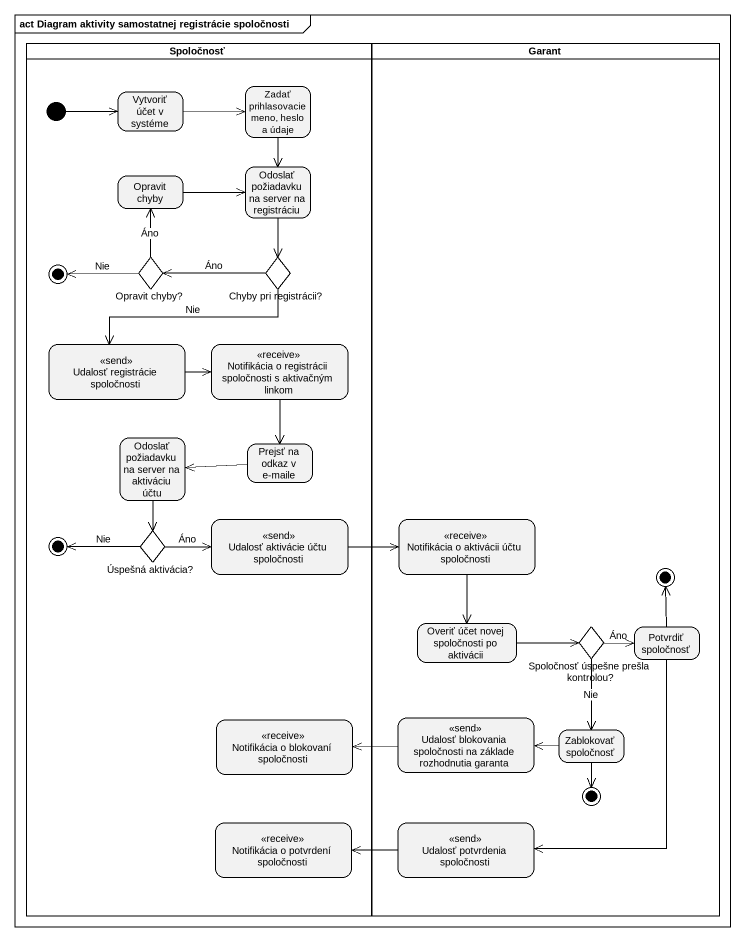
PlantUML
@startuml
mainframe act Diagram aktivity samostatnej registrácie spoločnosti
hide empty description
state Spoločnosť <<partition>> {
  state "Zadať prihlasovacie meno, heslo a údaje" as Zadať_prihlasovacie_meno
  state "Vytvoriť účet v systéme" as Vytvoriť_účet_v_systéme
  state "Odoslať požiadavku na server na registráciu" as Odoslať_požiadavku_na
  state "Opravit chyby" as Opravit_chyby
  state final1 <<end>>
  state "Opravit chyby?" as Opravit_chyby_2 <<choice>>
  state "Chyby pri registrácii?" as Chyby_pri_registrácii <<choice>>
  state "Udalosť registrácie spoločnosti" as Udalosť_registrácie <<send>>
  state "Notifikácia o registrácii spoločnosti s aktivačným linkom" as Notifikácia_o_registrácii <<receive>>
  state "Odoslať požiadavku na server na aktiváciu účtu" as Odoslať_požiadavku_na_2
  state "Prejsť na odkaz v e-maile" as Prejsť_na_odkaz_v_e_maile
  state final2 <<end>>
  state "Úspešná aktivácia?" as Úspešná_aktivácia <<choice>>
  state "Udalosť aktivácie účtu spoločnosti" as Udalosť_aktivácie_účtu <<send>>
  state "Notifikácia o blokovaní spoločnosti" as Notifikácia_o_blokovaní <<receive>>
  state "Notifikácia o potvrdení spoločnosti" as Notifikácia_o_potvrdení <<receive>>
  [*] -right-> Vytvoriť_účet_v_systéme
}
state Garant <<partition>> {
  state "Notifikácia o aktivácii účtu spoločnosti" as Notifikácia_o_aktivácii <<receive>>
  state final3 <<end>>
  state "Overiť účet novej spoločnosti po aktivácii" as Overiť_účet_novej
  state "Spoločnosť úspešne prešla kontrolou?" as Spoločnosť_úspešne_prešla <<choice>>
  state "Potvrdiť spoločnosť" as Potvrdiť_spoločnosť
  state "Udalosť blokovania spoločnosti na základe rozhodnutia garanta" as Udalosť_blokovania <<send>>
  state "Zablokovať spoločnosť" as Zablokovať_spoločnosť
  state final4 <<end>>
  state "Udalosť potvrdenia spoločnosti" as Udalosť_potvrdenia <<send>>
}
Zadať_prihlasovacie_meno --> Odoslať_požiadavku_na
Vytvoriť_účet_v_systéme -right-> Zadať_prihlasovacie_meno
Odoslať_požiadavku_na --> Chyby_pri_registrácii
Opravit_chyby -right-> Odoslať_požiadavku_na
Opravit_chyby_2 -up-> Opravit_chyby : Áno
Opravit_chyby_2 -left-> final1 : Nie
Chyby_pri_registrácii -left-> Opravit_chyby_2 : Áno
Chyby_pri_registrácii --> Udalosť_registrácie : Nie
Udalosť_registrácie -right-> Notifikácia_o_registrácii
Notifikácia_o_registrácii --> Prejsť_na_odkaz_v_e_maile
Odoslať_požiadavku_na_2 --> Úspešná_aktivácia
Prejsť_na_odkaz_v_e_maile -left-> Odoslať_požiadavku_na_2
Úspešná_aktivácia -left-> final2 : Nie
Úspešná_aktivácia -right-> Udalosť_aktivácie_účtu : Áno
Udalosť_aktivácie_účtu -right-> Notifikácia_o_aktivácii
Notifikácia_o_aktivácii --> Overiť_účet_novej
Overiť_účet_novej -right-> Spoločnosť_úspešne_prešla
Spoločnosť_úspešne_prešla -right-> Potvrdiť_spoločnosť : Áno
Spoločnosť_úspešne_prešla --> Zablokovať_spoločnosť : Nie
Potvrdiť_spoločnosť -up-> final3
Potvrdiť_spoločnosť --> Udalosť_potvrdenia
Udalosť_blokovania -left-> Notifikácia_o_blokovaní
Zablokovať_spoločnosť -left-> Udalosť_blokovania
Zablokovať_spoločnosť --> final4
Udalosť_potvrdenia -left-> Notifikácia_o_potvrdení
@enduml
